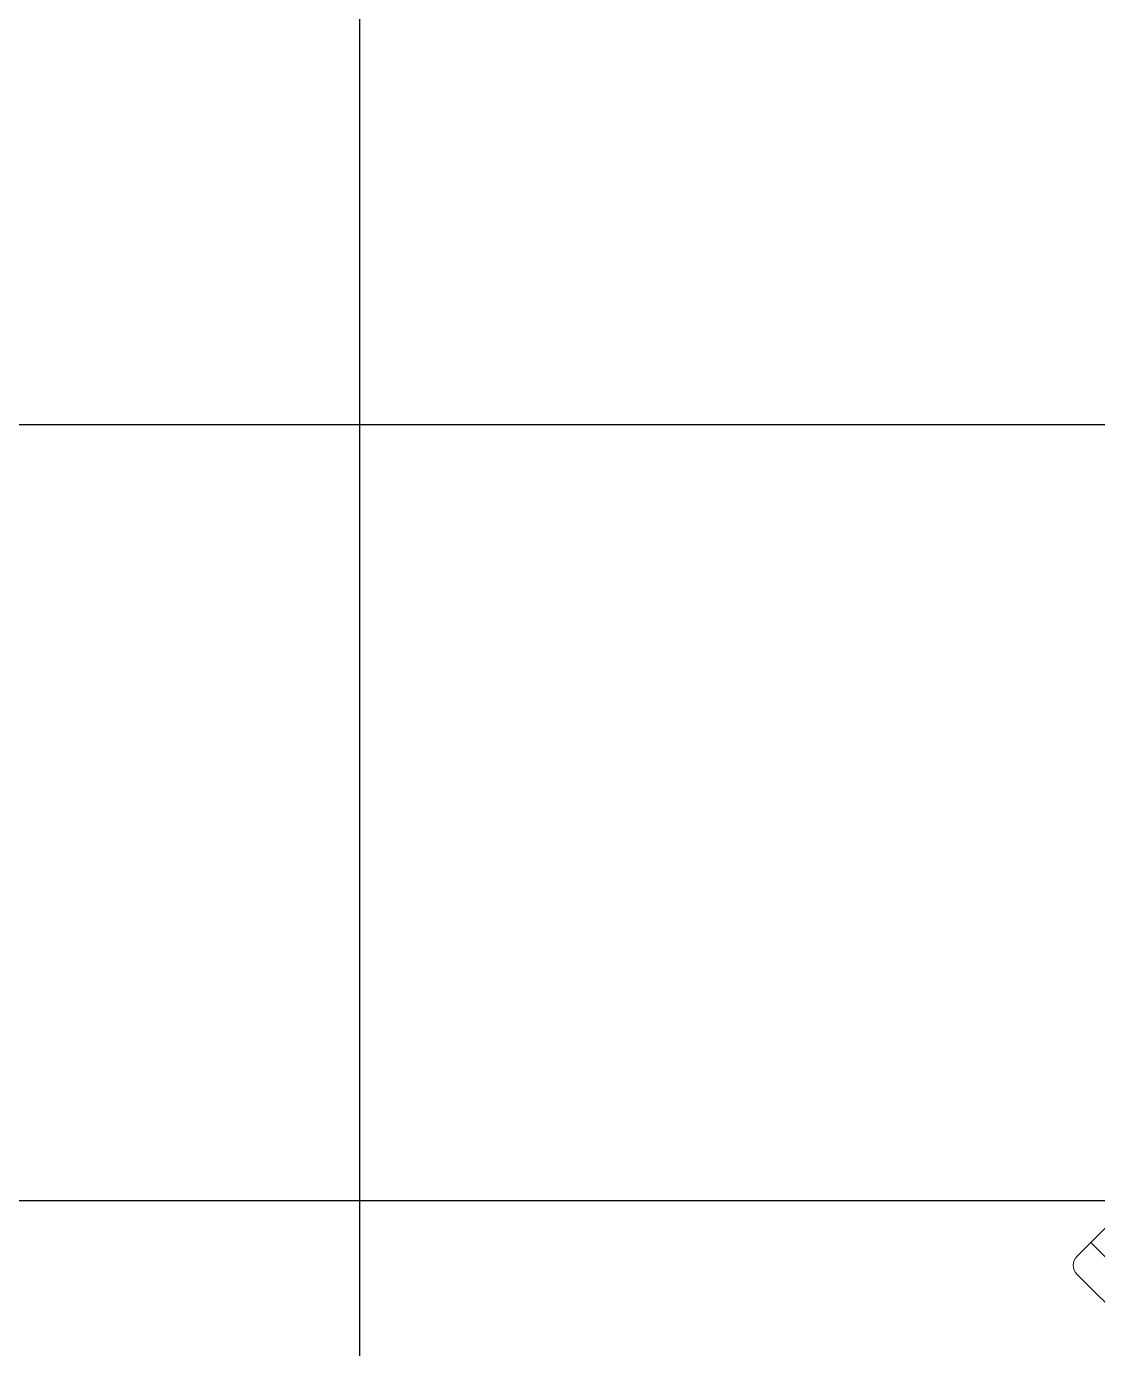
# Model space of a CAD drawing. Extents: x -509638 to 57327, y -29287 to 19916.
# Drawn here: x 26158 to 26986, y 6796 to 7818 of the extents above; entities that cross this region are included whole.
import ezdxf

# ---------------------------------------------------------------- set-up
doc = ezdxf.new("R2010")
doc.units = 0
doc.header["$LTSCALE"] = 0.25
doc.linetypes.add('DASHDOT', pattern=[25.4, 12.7, -6.35, 0, -6.35])
doc.layers.add('01-First Floor$0$FALSE CEILING', color=251, linetype='Continuous')
doc.layers.add('01-First Floor$0$LOADING', color=253, linetype='Continuous', lineweight=5)
doc.layers.add('E-LITE-CLNG-CNDT', color=6, linetype='DASHDOT', lineweight=35)

# ---------------------------------------------------------------- blocks, each defined once
blk = doc.blocks.new('01-First Floor$0$D.121.03.06')
at = {"layer": '01-First Floor$0$LOADING'}
for p, q in [((285855.5, 6730), (285360.6, 6235)), ((285360.6, 6235), (285350, 6224.4)), ((285413.6, 6182), (285360.6, 6235)), ((285360.6, 6235), (285413.6, 6182)), ((285350, 6210.2), (285388.9, 6171.3))]:
    blk.add_line(p, q, dxfattribs=at)
blk.add_arc((285357, 6217.3), 10, 135, 225, dxfattribs=at)
blk = doc.blocks.new('01-First Floor')
at = {"layer": '01-First Floor$0$FALSE CEILING', "linetype": 'Continuous'}
for p, q in [((26415.6, 5110), (26415.6, 8610)), ((25215.6, 7510), (29215.6, 7510)), ((25215.6, 6910), (29215.6, 6910))]:
    blk.add_line(p, q, dxfattribs=at)
at = {"layer": '01-First Floor$0$LOADING'}
blk.add_blockref('01-First Floor$0$D.121.03.06', (-258379.8, 642.7, -0.1), dxfattribs=at)
blk.add_blockref('01-First Floor$0$D.121.03.06', (-258379.8, 642.7, -0.1), dxfattribs=at)

msp = doc.modelspace()

# ---------------------------------------------------------------- block references
at = {"layer": 'E-LITE-CLNG-CNDT'}
msp.add_blockref('01-First Floor', (0, 0), dxfattribs=at)

doc.saveas('drawing.dxf')
